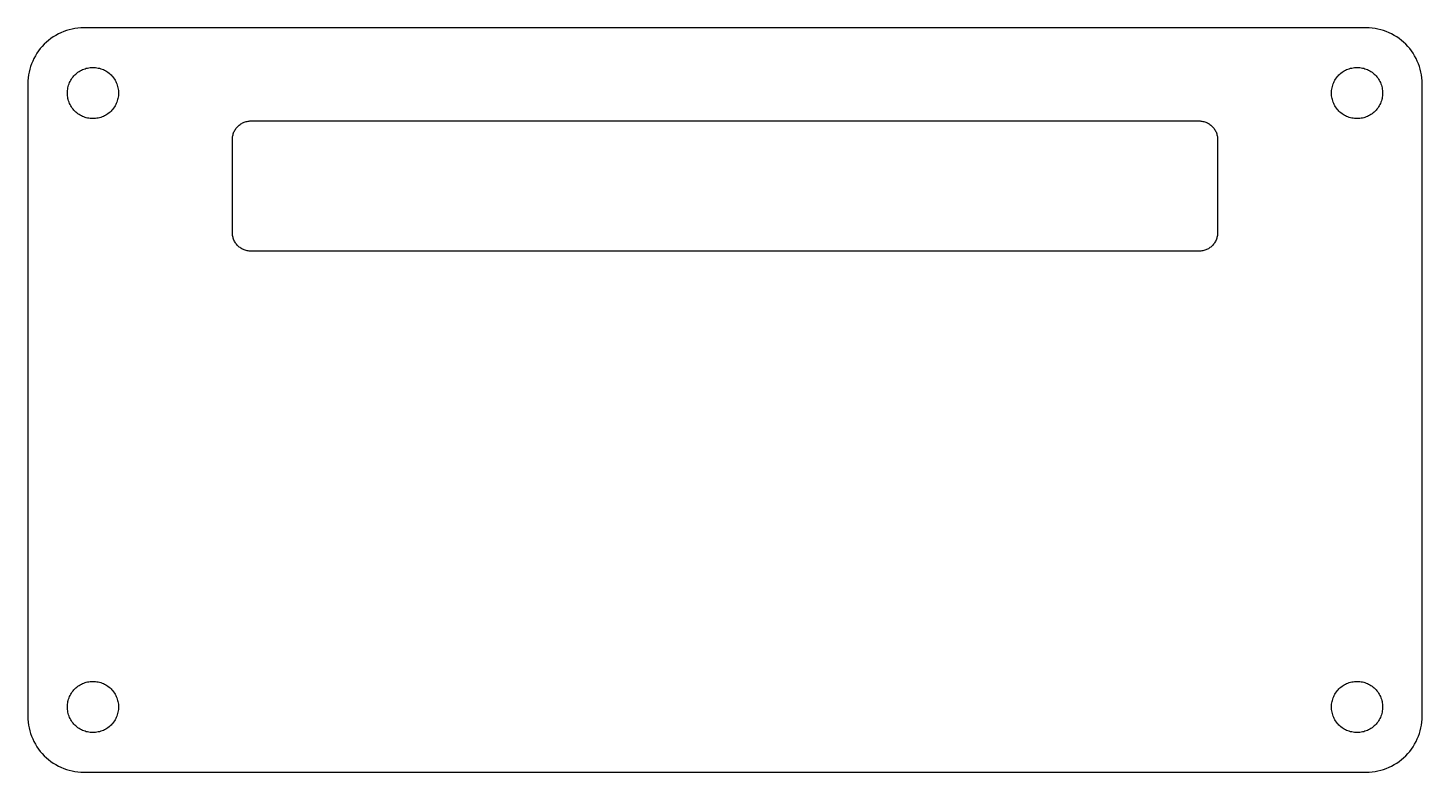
# Model space of a CAD drawing. Header units: metres. Extents: x -38 to 198, y -20 to 155.
# Drawn here: x 42.5 to 117.5, y -20 to 20 of the extents above; entities that cross this region are included whole.
import ezdxf

# ---------------------------------------------------------------- set-up
doc = ezdxf.new("R2010")
doc.units = ezdxf.units.M

msp = doc.modelspace()

# ---------------------------------------------------------------- linework, layer by layer
for p, q in [((43.8661, 19.516), (43.7366, 19.427)), ((44, 19.5981), (43.8661, 19.516)), ((44.138, 19.673), (44, 19.5981)), ((44.2798, 19.7406), (44.138, 19.673)), ((44.4249, 19.8007), (44.2798, 19.7406)), ((44.573, 19.8532), (44.4249, 19.8007)), ((44.7236, 19.8978), (44.573, 19.8532)), ((44.8763, 19.9344), (44.7236, 19.8978)), ((45.0307, 19.9631), (44.8763, 19.9344)), ((45.1864, 19.9836), (45.0307, 19.9631)), ((45.343, 19.9959), (45.1864, 19.9836)), ((45.5, 20), (45.343, 19.9959)), ((114.5, 20), (45.5, 20)), ((114.657, 19.9959), (114.5, 20)), ((114.814, 19.9836), (114.657, 19.9959)), ((114.969, 19.9631), (114.814, 19.9836)), ((115.124, 19.9344), (114.969, 19.9631)), ((115.276, 19.8978), (115.124, 19.9344)), ((115.427, 19.8532), (115.276, 19.8978)), ((115.575, 19.8007), (115.427, 19.8532)), ((115.72, 19.7406), (115.575, 19.8007)), ((115.862, 19.673), (115.72, 19.7406)), ((116, 19.5981), (115.862, 19.673)), ((116.134, 19.516), (116, 19.5981)), ((116.263, 19.427), (116.134, 19.516)), ((43.073, 18.7634), (42.984, 18.6339)), ((43.1686, 18.888), (43.073, 18.7634)), ((43.2706, 19.0074), (43.1686, 18.888)), ((43.3787, 19.1213), (43.2706, 19.0074)), ((43.4926, 19.2294), (43.3787, 19.1213)), ((43.612, 19.3314), (43.4926, 19.2294)), ((43.7366, 19.427), (43.612, 19.3314)), ((116.388, 19.3314), (116.263, 19.427)), ((116.507, 19.2294), (116.388, 19.3314)), ((116.621, 19.1213), (116.507, 19.2294)), ((116.729, 19.0074), (116.621, 19.1213)), ((116.831, 18.888), (116.729, 19.0074)), ((116.927, 18.7634), (116.831, 18.888)), ((117.016, 18.6339), (116.927, 18.7634)), ((42.6993, 18.0751), (42.6468, 17.927)), ((42.7594, 18.2202), (42.6993, 18.0751)), ((42.827, 18.362), (42.7594, 18.2202)), ((42.9019, 18.5), (42.827, 18.362)), ((42.984, 18.6339), (42.9019, 18.5)), ((117.098, 18.5), (117.016, 18.6339)), ((117.173, 18.362), (117.098, 18.5)), ((117.241, 18.2202), (117.173, 18.362)), ((117.301, 18.0751), (117.241, 18.2202)), ((117.353, 17.927), (117.301, 18.0751)), ((42.5164, 17.3136), (42.5041, 17.157)), ((42.5369, 17.4693), (42.5164, 17.3136)), ((42.5656, 17.6237), (42.5369, 17.4693)), ((42.6022, 17.7764), (42.5656, 17.6237)), ((42.6468, 17.927), (42.6022, 17.7764)), ((44.8468, 17.2489), (44.8876, 17.3082)), ((44.8876, 17.3082), (44.9314, 17.3653)), ((44.9314, 17.3653), (44.9782, 17.42)), ((44.9782, 17.42), (45.0277, 17.4723)), ((45.0277, 17.4723), (45.08, 17.5218)), ((45.08, 17.5218), (45.1347, 17.5686)), ((45.1347, 17.5686), (45.1918, 17.6124)), ((45.1918, 17.6124), (45.2511, 17.6532)), ((45.2511, 17.6532), (45.3125, 17.6908)), ((45.3125, 17.6908), (45.3758, 17.7251)), ((45.3758, 17.7251), (45.4408, 17.7561)), ((45.4408, 17.7561), (45.5072, 17.7837)), ((45.5072, 17.7837), (45.5751, 17.8077)), ((45.5751, 17.8077), (45.6441, 17.8281)), ((45.6441, 17.8281), (45.7141, 17.8449)), ((45.7141, 17.8449), (45.7849, 17.8581)), ((45.7849, 17.8581), (45.8563, 17.8675)), ((45.8563, 17.8675), (45.928, 17.8731)), ((45.928, 17.8731), (46, 17.875)), ((46, 17.875), (46.072, 17.8731)), ((46.072, 17.8731), (46.1437, 17.8675)), ((46.1437, 17.8675), (46.2151, 17.8581)), ((46.2151, 17.8581), (46.2859, 17.8449)), ((46.2859, 17.8449), (46.3559, 17.8281)), ((46.3559, 17.8281), (46.4249, 17.8077)), ((46.4249, 17.8077), (46.4928, 17.7837)), ((46.4928, 17.7837), (46.5593, 17.7561)), ((46.5593, 17.7561), (46.6242, 17.7251)), ((46.6242, 17.7251), (46.6875, 17.6908)), ((46.6875, 17.6908), (46.7489, 17.6532)), ((46.7489, 17.6532), (46.8082, 17.6124)), ((46.8082, 17.6124), (46.8653, 17.5686)), ((46.8653, 17.5686), (46.9201, 17.5218)), ((46.9201, 17.5218), (46.9723, 17.4723)), ((46.9723, 17.4723), (47.0218, 17.42)), ((47.0218, 17.42), (47.0686, 17.3653)), ((47.0686, 17.3653), (47.1124, 17.3082)), ((47.1124, 17.3082), (47.1532, 17.2489)), ((112.847, 17.2489), (112.888, 17.3082)), ((112.888, 17.3082), (112.931, 17.3653)), ((112.931, 17.3653), (112.978, 17.42)), ((112.978, 17.42), (113.028, 17.4723)), ((113.028, 17.4723), (113.08, 17.5218)), ((113.08, 17.5218), (113.135, 17.5686)), ((113.135, 17.5686), (113.192, 17.6124)), ((113.192, 17.6124), (113.251, 17.6532)), ((113.251, 17.6532), (113.312, 17.6908)), ((113.312, 17.6908), (113.376, 17.7251)), ((113.376, 17.7251), (113.441, 17.7561)), ((113.441, 17.7561), (113.507, 17.7837)), ((113.507, 17.7837), (113.575, 17.8077)), ((113.575, 17.8077), (113.644, 17.8281)), ((113.644, 17.8281), (113.714, 17.8449)), ((113.714, 17.8449), (113.785, 17.8581)), ((113.785, 17.8581), (113.856, 17.8675)), ((113.856, 17.8675), (113.928, 17.8731)), ((113.928, 17.8731), (114, 17.875)), ((114, 17.875), (114.072, 17.8731)), ((114.072, 17.8731), (114.144, 17.8675)), ((114.144, 17.8675), (114.215, 17.8581)), ((114.215, 17.8581), (114.286, 17.8449)), ((114.286, 17.8449), (114.356, 17.8281)), ((114.356, 17.8281), (114.425, 17.8077)), ((114.425, 17.8077), (114.493, 17.7837)), ((114.493, 17.7837), (114.559, 17.7561)), ((114.559, 17.7561), (114.624, 17.7251)), ((114.624, 17.7251), (114.688, 17.6908)), ((114.688, 17.6908), (114.749, 17.6532)), ((114.749, 17.6532), (114.808, 17.6124)), ((114.808, 17.6124), (114.865, 17.5686)), ((114.865, 17.5686), (114.92, 17.5218)), ((114.92, 17.5218), (114.972, 17.4723)), ((114.972, 17.4723), (115.022, 17.42)), ((115.022, 17.42), (115.069, 17.3653)), ((115.069, 17.3653), (115.112, 17.3082)), ((115.112, 17.3082), (115.153, 17.2489)), ((117.398, 17.7764), (117.353, 17.927)), ((117.434, 17.6237), (117.398, 17.7764)), ((117.463, 17.4693), (117.434, 17.6237)), ((117.484, 17.3136), (117.463, 17.4693)), ((117.496, 17.157), (117.484, 17.3136)), ((42.5041, 17.157), (42.5, 17)), ((42.5, 17), (42.5, -17)), ((44.625, 16.5), (44.6269, 16.572)), ((44.6269, 16.428), (44.625, 16.5)), ((44.6269, 16.572), (44.6325, 16.6437)), ((44.6325, 16.6437), (44.6419, 16.7151)), ((44.6419, 16.7151), (44.6551, 16.7859)), ((44.6551, 16.7859), (44.6719, 16.8559)), ((44.6719, 16.8559), (44.6923, 16.9249)), ((44.6923, 16.9249), (44.7163, 16.9928)), ((44.7163, 16.9928), (44.7439, 17.0592)), ((44.7439, 17.0592), (44.7749, 17.1242)), ((44.7749, 17.1242), (44.8092, 17.1875)), ((44.8092, 17.1875), (44.8468, 17.2489)), ((47.1532, 17.2489), (47.1908, 17.1875)), ((47.1908, 17.1875), (47.2251, 17.1242)), ((47.2251, 17.1242), (47.2561, 17.0592)), ((47.2561, 17.0592), (47.2837, 16.9928)), ((47.2837, 16.9928), (47.3077, 16.9249)), ((47.3077, 16.9249), (47.3282, 16.8559)), ((47.3282, 16.8559), (47.345, 16.7859)), ((47.345, 16.7859), (47.3581, 16.7151)), ((47.3581, 16.7151), (47.3675, 16.6437)), ((47.3675, 16.6437), (47.3731, 16.572)), ((47.3731, 16.572), (47.375, 16.5)), ((47.375, 16.5), (47.3731, 16.428)), ((112.625, 16.5), (112.627, 16.572)), ((112.627, 16.428), (112.625, 16.5)), ((112.627, 16.572), (112.633, 16.6437)), ((112.633, 16.6437), (112.642, 16.7151)), ((112.642, 16.7151), (112.655, 16.7859)), ((112.655, 16.7859), (112.672, 16.8559)), ((112.672, 16.8559), (112.692, 16.9249)), ((112.692, 16.9249), (112.716, 16.9928)), ((112.716, 16.9928), (112.744, 17.0592)), ((112.744, 17.0592), (112.775, 17.1242)), ((112.775, 17.1242), (112.809, 17.1875)), ((112.809, 17.1875), (112.847, 17.2489)), ((115.153, 17.2489), (115.191, 17.1875)), ((115.191, 17.1875), (115.225, 17.1242)), ((115.225, 17.1242), (115.256, 17.0592)), ((115.256, 17.0592), (115.284, 16.9928)), ((115.284, 16.9928), (115.308, 16.9249)), ((115.308, 16.9249), (115.328, 16.8559)), ((115.328, 16.8559), (115.345, 16.7859)), ((115.345, 16.7859), (115.358, 16.7151)), ((115.358, 16.7151), (115.367, 16.6437)), ((115.367, 16.6437), (115.373, 16.572)), ((115.373, 16.572), (115.375, 16.5)), ((115.375, 16.5), (115.373, 16.428)), ((117.5, 17), (117.496, 17.157)), ((117.5, -17), (117.5, 17)), ((44.6325, 16.3563), (44.6269, 16.428)), ((44.6419, 16.2849), (44.6325, 16.3563)), ((44.6551, 16.2141), (44.6419, 16.2849)), ((44.6719, 16.1441), (44.6551, 16.2141)), ((44.6923, 16.0751), (44.6719, 16.1441)), ((44.7163, 16.0072), (44.6923, 16.0751)), ((44.7439, 15.9407), (44.7163, 16.0072)), ((44.7749, 15.8758), (44.7439, 15.9407)), ((44.8092, 15.8125), (44.7749, 15.8758)), ((44.8468, 15.7511), (44.8092, 15.8125)), ((44.8876, 15.6918), (44.8468, 15.7511)), ((47.1532, 15.7511), (47.1124, 15.6918)), ((47.1908, 15.8125), (47.1532, 15.7511)), ((47.2251, 15.8758), (47.1908, 15.8125)), ((47.2561, 15.9407), (47.2251, 15.8758)), ((47.2837, 16.0072), (47.2561, 15.9407)), ((47.3077, 16.0751), (47.2837, 16.0072)), ((47.3282, 16.1441), (47.3077, 16.0751)), ((47.345, 16.2141), (47.3282, 16.1441)), ((47.3581, 16.2849), (47.345, 16.2141)), ((47.3675, 16.3563), (47.3581, 16.2849)), ((47.3731, 16.428), (47.3675, 16.3563)), ((112.633, 16.3563), (112.627, 16.428)), ((112.642, 16.2849), (112.633, 16.3563)), ((112.655, 16.2141), (112.642, 16.2849)), ((112.672, 16.1441), (112.655, 16.2141)), ((112.692, 16.0751), (112.672, 16.1441)), ((112.716, 16.0072), (112.692, 16.0751)), ((112.744, 15.9407), (112.716, 16.0072)), ((112.775, 15.8758), (112.744, 15.9407)), ((112.809, 15.8125), (112.775, 15.8758)), ((112.847, 15.7511), (112.809, 15.8125)), ((112.888, 15.6918), (112.847, 15.7511)), ((115.153, 15.7511), (115.112, 15.6918)), ((115.191, 15.8125), (115.153, 15.7511)), ((115.225, 15.8758), (115.191, 15.8125)), ((115.256, 15.9407), (115.225, 15.8758)), ((115.284, 16.0072), (115.256, 15.9407)), ((115.308, 16.0751), (115.284, 16.0072)), ((115.328, 16.1441), (115.308, 16.0751)), ((115.345, 16.2141), (115.328, 16.1441)), ((115.358, 16.2849), (115.345, 16.2141)), ((115.367, 16.3563), (115.358, 16.2849)), ((115.373, 16.428), (115.367, 16.3563)), ((44.9314, 15.6347), (44.8876, 15.6918)), ((44.9782, 15.5799), (44.9314, 15.6347)), ((45.0277, 15.5277), (44.9782, 15.5799)), ((45.08, 15.4782), (45.0277, 15.5277)), ((45.1347, 15.4314), (45.08, 15.4782)), ((45.1918, 15.3876), (45.1347, 15.4314)), ((45.2511, 15.3468), (45.1918, 15.3876)), ((45.3125, 15.3092), (45.2511, 15.3468)), ((45.3758, 15.2749), (45.3125, 15.3092)), ((45.4408, 15.2439), (45.3758, 15.2749)), ((45.5072, 15.2163), (45.4408, 15.2439)), ((45.5751, 15.1923), (45.5072, 15.2163)), ((45.6441, 15.1718), (45.5751, 15.1923)), ((45.7141, 15.155), (45.6441, 15.1718)), ((45.7849, 15.1419), (45.7141, 15.155)), ((45.8563, 15.1325), (45.7849, 15.1419)), ((45.928, 15.1269), (45.8563, 15.1325)), ((46, 15.125), (45.928, 15.1269)), ((46.072, 15.1269), (46, 15.125)), ((46.1437, 15.1325), (46.072, 15.1269)), ((46.2151, 15.1419), (46.1437, 15.1325)), ((46.2859, 15.155), (46.2151, 15.1419)), ((46.3559, 15.1718), (46.2859, 15.155)), ((46.4249, 15.1923), (46.3559, 15.1718)), ((46.4928, 15.2163), (46.4249, 15.1923)), ((46.5593, 15.2439), (46.4928, 15.2163)), ((46.6242, 15.2749), (46.5593, 15.2439)), ((46.6875, 15.3092), (46.6242, 15.2749)), ((46.7489, 15.3468), (46.6875, 15.3092)), ((46.8082, 15.3876), (46.7489, 15.3468)), ((46.8653, 15.4314), (46.8082, 15.3876)), ((46.9201, 15.4782), (46.8653, 15.4314)), ((46.9723, 15.5277), (46.9201, 15.4782)), ((47.0218, 15.5799), (46.9723, 15.5277)), ((47.0686, 15.6347), (47.0218, 15.5799)), ((47.1124, 15.6918), (47.0686, 15.6347)), ((54.4477, 14.9986), (54.5, 15)), ((54.5, 15), (105.5, 15)), ((105.5, 15), (105.552, 14.9986)), ((112.931, 15.6347), (112.888, 15.6918)), ((112.978, 15.5799), (112.931, 15.6347)), ((113.028, 15.5277), (112.978, 15.5799)), ((113.08, 15.4782), (113.028, 15.5277)), ((113.135, 15.4314), (113.08, 15.4782)), ((113.192, 15.3876), (113.135, 15.4314)), ((113.251, 15.3468), (113.192, 15.3876)), ((113.312, 15.3092), (113.251, 15.3468)), ((113.376, 15.2749), (113.312, 15.3092)), ((113.441, 15.2439), (113.376, 15.2749)), ((113.507, 15.2163), (113.441, 15.2439)), ((113.575, 15.1923), (113.507, 15.2163)), ((113.644, 15.1718), (113.575, 15.1923)), ((113.714, 15.155), (113.644, 15.1718)), ((113.785, 15.1419), (113.714, 15.155)), ((113.856, 15.1325), (113.785, 15.1419)), ((113.928, 15.1269), (113.856, 15.1325)), ((114, 15.125), (113.928, 15.1269)), ((114.072, 15.1269), (114, 15.125)), ((114.144, 15.1325), (114.072, 15.1269)), ((114.215, 15.1419), (114.144, 15.1325)), ((114.286, 15.155), (114.215, 15.1419)), ((114.356, 15.1718), (114.286, 15.155)), ((114.425, 15.1923), (114.356, 15.1718)), ((114.493, 15.2163), (114.425, 15.1923)), ((114.559, 15.2439), (114.493, 15.2163)), ((114.624, 15.2749), (114.559, 15.2439)), ((114.688, 15.3092), (114.624, 15.2749)), ((114.749, 15.3468), (114.688, 15.3092)), ((114.808, 15.3876), (114.749, 15.3468)), ((114.865, 15.4314), (114.808, 15.3876)), ((114.92, 15.4782), (114.865, 15.4314)), ((114.972, 15.5277), (114.92, 15.4782)), ((115.022, 15.5799), (114.972, 15.5277)), ((115.069, 15.6347), (115.022, 15.5799)), ((115.112, 15.6918), (115.069, 15.6347)), ((53.5219, 14.2079), (53.5341, 14.2588)), ((53.5341, 14.2588), (53.549, 14.309)), ((53.549, 14.309), (53.5664, 14.3584)), ((53.5664, 14.3584), (53.5865, 14.4067)), ((53.5865, 14.4067), (53.609, 14.454)), ((53.609, 14.454), (53.634, 14.5)), ((53.634, 14.5), (53.6613, 14.5446)), ((53.6613, 14.5446), (53.691, 14.5878)), ((53.691, 14.5878), (53.7229, 14.6293)), ((53.7229, 14.6293), (53.7569, 14.6691)), ((53.7569, 14.6691), (53.7929, 14.7071)), ((53.7929, 14.7071), (53.8309, 14.7431)), ((53.8309, 14.7431), (53.8707, 14.7771)), ((53.8707, 14.7771), (53.9122, 14.809)), ((53.9122, 14.809), (53.9554, 14.8387)), ((53.9554, 14.8387), (54, 14.866)), ((54, 14.866), (54.046, 14.891)), ((54.046, 14.891), (54.0933, 14.9135)), ((54.0933, 14.9135), (54.1416, 14.9336)), ((54.1416, 14.9336), (54.191, 14.951)), ((54.191, 14.951), (54.2412, 14.9659)), ((54.2412, 14.9659), (54.2921, 14.9781)), ((54.2921, 14.9781), (54.3436, 14.9877)), ((54.3436, 14.9877), (54.3955, 14.9945)), ((54.3955, 14.9945), (54.4477, 14.9986)), ((105.552, 14.9986), (105.605, 14.9945)), ((105.605, 14.9945), (105.656, 14.9877)), ((105.656, 14.9877), (105.708, 14.9781)), ((105.708, 14.9781), (105.759, 14.9659)), ((105.759, 14.9659), (105.809, 14.951)), ((105.809, 14.951), (105.858, 14.9336)), ((105.858, 14.9336), (105.907, 14.9135)), ((105.907, 14.9135), (105.954, 14.891)), ((105.954, 14.891), (106, 14.866)), ((106, 14.866), (106.045, 14.8387)), ((106.045, 14.8387), (106.088, 14.809)), ((106.088, 14.809), (106.129, 14.7771)), ((106.129, 14.7771), (106.169, 14.7431)), ((106.169, 14.7431), (106.207, 14.7071)), ((106.207, 14.7071), (106.243, 14.6691)), ((106.243, 14.6691), (106.277, 14.6293)), ((106.277, 14.6293), (106.309, 14.5878)), ((106.309, 14.5878), (106.339, 14.5446)), ((106.339, 14.5446), (106.366, 14.5)), ((106.366, 14.5), (106.391, 14.454)), ((106.391, 14.454), (106.414, 14.4067)), ((106.414, 14.4067), (106.434, 14.3584)), ((106.434, 14.3584), (106.451, 14.309)), ((106.451, 14.309), (106.466, 14.2588)), ((106.466, 14.2588), (106.478, 14.2079)), ((53.5, 14), (53.5014, 14.0523)), ((53.5, 9), (53.5, 14)), ((53.5014, 14.0523), (53.5055, 14.1045)), ((53.5055, 14.1045), (53.5123, 14.1564)), ((53.5123, 14.1564), (53.5219, 14.2079)), ((106.478, 14.2079), (106.488, 14.1564)), ((106.488, 14.1564), (106.495, 14.1045)), ((106.495, 14.1045), (106.499, 14.0523)), ((106.499, 14.0523), (106.5, 14)), ((106.5, 14), (106.5, 9)), ((53.5014, 8.9477), (53.5, 9)), ((106.5, 9), (106.499, 8.9477)), ((53.5055, 8.8955), (53.5014, 8.9477)), ((53.5123, 8.8436), (53.5055, 8.8955)), ((53.5219, 8.7921), (53.5123, 8.8436)), ((53.5341, 8.7412), (53.5219, 8.7921)), ((53.549, 8.691), (53.5341, 8.7412)), ((53.5664, 8.6416), (53.549, 8.691)), ((53.5865, 8.5933), (53.5664, 8.6416)), ((53.609, 8.546), (53.5865, 8.5933)), ((53.634, 8.5), (53.609, 8.546)), ((53.6613, 8.4554), (53.634, 8.5)), ((53.691, 8.4122), (53.6613, 8.4554)), ((53.7229, 8.3707), (53.691, 8.4122)), ((53.7569, 8.3309), (53.7229, 8.3707)), ((53.7929, 8.2929), (53.7569, 8.3309)), ((53.8309, 8.2569), (53.7929, 8.2929)), ((53.8707, 8.2228), (53.8309, 8.2569)), ((106.169, 8.2569), (106.129, 8.2228)), ((106.207, 8.2929), (106.169, 8.2569)), ((106.243, 8.3309), (106.207, 8.2929)), ((106.277, 8.3707), (106.243, 8.3309)), ((106.309, 8.4122), (106.277, 8.3707)), ((106.339, 8.4554), (106.309, 8.4122)), ((106.366, 8.5), (106.339, 8.4554)), ((106.391, 8.546), (106.366, 8.5)), ((106.414, 8.5933), (106.391, 8.546)), ((106.434, 8.6416), (106.414, 8.5933)), ((106.451, 8.691), (106.434, 8.6416)), ((106.466, 8.7412), (106.451, 8.691)), ((106.478, 8.7921), (106.466, 8.7412)), ((106.488, 8.8436), (106.478, 8.7921)), ((106.495, 8.8955), (106.488, 8.8436)), ((106.499, 8.9477), (106.495, 8.8955)), ((53.9122, 8.191), (53.8707, 8.2228)), ((53.9554, 8.1613), (53.9122, 8.191)), ((54, 8.134), (53.9554, 8.1613)), ((54.046, 8.109), (54, 8.134)), ((54.0933, 8.0865), (54.046, 8.109)), ((54.1416, 8.0664), (54.0933, 8.0865)), ((54.191, 8.0489), (54.1416, 8.0664)), ((54.2412, 8.0341), (54.191, 8.0489)), ((54.2921, 8.0219), (54.2412, 8.0341)), ((54.3436, 8.0123), (54.2921, 8.0219)), ((54.3955, 8.0055), (54.3436, 8.0123)), ((54.4477, 8.0014), (54.3955, 8.0055)), ((54.5, 8), (54.4477, 8.0014)), ((105.5, 8), (54.5, 8)), ((105.552, 8.0014), (105.5, 8)), ((105.605, 8.0055), (105.552, 8.0014)), ((105.656, 8.0123), (105.605, 8.0055)), ((105.708, 8.0219), (105.656, 8.0123)), ((105.759, 8.0341), (105.708, 8.0219)), ((105.809, 8.0489), (105.759, 8.0341)), ((105.858, 8.0664), (105.809, 8.0489)), ((105.907, 8.0865), (105.858, 8.0664)), ((105.954, 8.109), (105.907, 8.0865)), ((106, 8.134), (105.954, 8.109)), ((106.045, 8.1613), (106, 8.134)), ((106.088, 8.191), (106.045, 8.1613)), ((106.129, 8.2228), (106.088, 8.191)), ((44.8468, -15.7511), (44.8876, -15.6918)), ((44.8876, -15.6918), (44.9314, -15.6347)), ((44.9314, -15.6347), (44.9782, -15.5799)), ((44.9782, -15.5799), (45.0277, -15.5277)), ((45.0277, -15.5277), (45.08, -15.4782)), ((45.08, -15.4782), (45.1347, -15.4314)), ((45.1347, -15.4314), (45.1918, -15.3876)), ((45.1918, -15.3876), (45.2511, -15.3468)), ((45.2511, -15.3468), (45.3125, -15.3092)), ((45.3125, -15.3092), (45.3758, -15.2749)), ((45.3758, -15.2749), (45.4408, -15.2439)), ((45.4408, -15.2439), (45.5072, -15.2163)), ((45.5072, -15.2163), (45.5751, -15.1923)), ((45.5751, -15.1923), (45.6441, -15.1718)), ((45.6441, -15.1718), (45.7141, -15.155)), ((45.7141, -15.155), (45.7849, -15.1419)), ((45.7849, -15.1419), (45.8563, -15.1325)), ((45.8563, -15.1325), (45.928, -15.1269)), ((45.928, -15.1269), (46, -15.125)), ((46, -15.125), (46.072, -15.1269)), ((46.072, -15.1269), (46.1437, -15.1325)), ((46.1437, -15.1325), (46.2151, -15.1419)), ((46.2151, -15.1419), (46.2859, -15.155)), ((46.2859, -15.155), (46.3559, -15.1718)), ((46.3559, -15.1718), (46.4249, -15.1923)), ((46.4249, -15.1923), (46.4928, -15.2163)), ((46.4928, -15.2163), (46.5593, -15.2439)), ((46.5593, -15.2439), (46.6242, -15.2749)), ((46.6242, -15.2749), (46.6875, -15.3092)), ((46.6875, -15.3092), (46.7489, -15.3468)), ((46.7489, -15.3468), (46.8082, -15.3876)), ((46.8082, -15.3876), (46.8653, -15.4314)), ((46.8653, -15.4314), (46.9201, -15.4782)), ((46.9201, -15.4782), (46.9723, -15.5277)), ((46.9723, -15.5277), (47.0218, -15.5799)), ((47.0218, -15.5799), (47.0686, -15.6347)), ((47.0686, -15.6347), (47.1124, -15.6918)), ((47.1124, -15.6918), (47.1532, -15.7511)), ((112.847, -15.7511), (112.888, -15.6918)), ((112.888, -15.6918), (112.931, -15.6347)), ((112.931, -15.6347), (112.978, -15.5799)), ((112.978, -15.5799), (113.028, -15.5277)), ((113.028, -15.5277), (113.08, -15.4782)), ((113.08, -15.4782), (113.135, -15.4314)), ((113.135, -15.4314), (113.192, -15.3876)), ((113.192, -15.3876), (113.251, -15.3468)), ((113.251, -15.3468), (113.312, -15.3092)), ((113.312, -15.3092), (113.376, -15.2749)), ((113.376, -15.2749), (113.441, -15.2439)), ((113.441, -15.2439), (113.507, -15.2163)), ((113.507, -15.2163), (113.575, -15.1923)), ((113.575, -15.1923), (113.644, -15.1718)), ((113.644, -15.1718), (113.714, -15.155)), ((113.714, -15.155), (113.785, -15.1419)), ((113.785, -15.1419), (113.856, -15.1325)), ((113.856, -15.1325), (113.928, -15.1269)), ((113.928, -15.1269), (114, -15.125)), ((114, -15.125), (114.072, -15.1269)), ((114.072, -15.1269), (114.144, -15.1325)), ((114.144, -15.1325), (114.215, -15.1419)), ((114.215, -15.1419), (114.286, -15.155)), ((114.286, -15.155), (114.356, -15.1718)), ((114.356, -15.1718), (114.425, -15.1923)), ((114.425, -15.1923), (114.493, -15.2163)), ((114.493, -15.2163), (114.559, -15.2439)), ((114.559, -15.2439), (114.624, -15.2749)), ((114.624, -15.2749), (114.688, -15.3092)), ((114.688, -15.3092), (114.749, -15.3468)), ((114.749, -15.3468), (114.808, -15.3876)), ((114.808, -15.3876), (114.865, -15.4314)), ((114.865, -15.4314), (114.92, -15.4782)), ((114.92, -15.4782), (114.972, -15.5277)), ((114.972, -15.5277), (115.022, -15.5799)), ((115.022, -15.5799), (115.069, -15.6347)), ((115.069, -15.6347), (115.112, -15.6918)), ((115.112, -15.6918), (115.153, -15.7511)), ((44.625, -16.5), (44.6269, -16.428)), ((44.6269, -16.572), (44.625, -16.5)), ((44.6269, -16.428), (44.6325, -16.3563)), ((44.6325, -16.3563), (44.6419, -16.2849)), ((44.6419, -16.2849), (44.6551, -16.2141)), ((44.6551, -16.2141), (44.6719, -16.1441)), ((44.6719, -16.1441), (44.6923, -16.0751)), ((44.6923, -16.0751), (44.7163, -16.0072)), ((44.7163, -16.0072), (44.7439, -15.9407)), ((44.7439, -15.9407), (44.7749, -15.8758)), ((44.7749, -15.8758), (44.8092, -15.8125)), ((44.8092, -15.8125), (44.8468, -15.7511)), ((47.1532, -15.7511), (47.1908, -15.8125)), ((47.1908, -15.8125), (47.2251, -15.8758)), ((47.2251, -15.8758), (47.2561, -15.9407)), ((47.2561, -15.9407), (47.2837, -16.0072)), ((47.2837, -16.0072), (47.3077, -16.0751)), ((47.3077, -16.0751), (47.3282, -16.1441)), ((47.3282, -16.1441), (47.345, -16.2141)), ((47.345, -16.2141), (47.3581, -16.2849)), ((47.3581, -16.2849), (47.3675, -16.3563)), ((47.3675, -16.3563), (47.3731, -16.428)), ((47.3731, -16.428), (47.375, -16.5)), ((47.375, -16.5), (47.3731, -16.572)), ((112.625, -16.5), (112.627, -16.428)), ((112.627, -16.572), (112.625, -16.5)), ((112.627, -16.428), (112.633, -16.3563)), ((112.633, -16.3563), (112.642, -16.2849)), ((112.642, -16.2849), (112.655, -16.2141)), ((112.655, -16.2141), (112.672, -16.1441)), ((112.672, -16.1441), (112.692, -16.0751)), ((112.692, -16.0751), (112.716, -16.0072)), ((112.716, -16.0072), (112.744, -15.9407)), ((112.744, -15.9407), (112.775, -15.8758)), ((112.775, -15.8758), (112.809, -15.8125)), ((112.809, -15.8125), (112.847, -15.7511)), ((115.153, -15.7511), (115.191, -15.8125)), ((115.191, -15.8125), (115.225, -15.8758)), ((115.225, -15.8758), (115.256, -15.9407)), ((115.256, -15.9407), (115.284, -16.0072)), ((115.284, -16.0072), (115.308, -16.0751)), ((115.308, -16.0751), (115.328, -16.1441)), ((115.328, -16.1441), (115.345, -16.2141)), ((115.345, -16.2141), (115.358, -16.2849)), ((115.358, -16.2849), (115.367, -16.3563)), ((115.367, -16.3563), (115.373, -16.428)), ((115.373, -16.428), (115.375, -16.5)), ((115.375, -16.5), (115.373, -16.572)), ((42.5, -17), (42.5041, -17.157)), ((42.5041, -17.157), (42.5164, -17.3136)), ((44.6325, -16.6437), (44.6269, -16.572)), ((44.6419, -16.7151), (44.6325, -16.6437)), ((44.6551, -16.7859), (44.6419, -16.7151)), ((44.6719, -16.8559), (44.6551, -16.7859)), ((44.6923, -16.9249), (44.6719, -16.8559)), ((44.7163, -16.9928), (44.6923, -16.9249)), ((44.7439, -17.0592), (44.7163, -16.9928)), ((44.7749, -17.1242), (44.7439, -17.0592)), ((44.8092, -17.1875), (44.7749, -17.1242)), ((44.8468, -17.2489), (44.8092, -17.1875)), ((44.8876, -17.3082), (44.8468, -17.2489)), ((47.1532, -17.2489), (47.1124, -17.3082)), ((47.1908, -17.1875), (47.1532, -17.2489)), ((47.2251, -17.1242), (47.1908, -17.1875)), ((47.2561, -17.0592), (47.2251, -17.1242)), ((47.2837, -16.9928), (47.2561, -17.0592)), ((47.3077, -16.9249), (47.2837, -16.9928)), ((47.3282, -16.8559), (47.3077, -16.9249)), ((47.345, -16.7859), (47.3282, -16.8559)), ((47.3581, -16.7151), (47.345, -16.7859)), ((47.3675, -16.6437), (47.3581, -16.7151)), ((47.3731, -16.572), (47.3675, -16.6437)), ((112.633, -16.6437), (112.627, -16.572)), ((112.642, -16.7151), (112.633, -16.6437)), ((112.655, -16.7859), (112.642, -16.7151)), ((112.672, -16.8559), (112.655, -16.7859)), ((112.692, -16.9249), (112.672, -16.8559)), ((112.716, -16.9928), (112.692, -16.9249)), ((112.744, -17.0592), (112.716, -16.9928)), ((112.775, -17.1242), (112.744, -17.0592)), ((112.809, -17.1875), (112.775, -17.1242)), ((112.847, -17.2489), (112.809, -17.1875)), ((112.888, -17.3082), (112.847, -17.2489)), ((115.153, -17.2489), (115.112, -17.3082)), ((115.191, -17.1875), (115.153, -17.2489)), ((115.225, -17.1242), (115.191, -17.1875)), ((115.256, -17.0592), (115.225, -17.1242)), ((115.284, -16.9928), (115.256, -17.0592)), ((115.308, -16.9249), (115.284, -16.9928)), ((115.328, -16.8559), (115.308, -16.9249)), ((115.345, -16.7859), (115.328, -16.8559)), ((115.358, -16.7151), (115.345, -16.7859)), ((115.367, -16.6437), (115.358, -16.7151)), ((115.373, -16.572), (115.367, -16.6437)), ((117.484, -17.3136), (117.496, -17.157)), ((117.496, -17.157), (117.5, -17)), ((42.5164, -17.3136), (42.5369, -17.4693)), ((42.5369, -17.4693), (42.5656, -17.6237)), ((42.5656, -17.6237), (42.6022, -17.7764)), ((42.6022, -17.7764), (42.6468, -17.927)), ((42.6468, -17.927), (42.6993, -18.0751)), ((44.9314, -17.3653), (44.8876, -17.3082)), ((44.9782, -17.42), (44.9314, -17.3653)), ((45.0277, -17.4723), (44.9782, -17.42)), ((45.08, -17.5218), (45.0277, -17.4723)), ((45.1347, -17.5686), (45.08, -17.5218)), ((45.1918, -17.6124), (45.1347, -17.5686)), ((45.2511, -17.6532), (45.1918, -17.6124)), ((45.3125, -17.6908), (45.2511, -17.6532)), ((45.3758, -17.7251), (45.3125, -17.6908)), ((45.4408, -17.7561), (45.3758, -17.7251)), ((45.5072, -17.7837), (45.4408, -17.7561)), ((45.5751, -17.8077), (45.5072, -17.7837)), ((45.6441, -17.8281), (45.5751, -17.8077)), ((45.7141, -17.8449), (45.6441, -17.8281)), ((45.7849, -17.8581), (45.7141, -17.8449)), ((45.8563, -17.8675), (45.7849, -17.8581)), ((45.928, -17.8731), (45.8563, -17.8675)), ((46, -17.875), (45.928, -17.8731)), ((46.072, -17.8731), (46, -17.875)), ((46.1437, -17.8675), (46.072, -17.8731)), ((46.2151, -17.8581), (46.1437, -17.8675)), ((46.2859, -17.8449), (46.2151, -17.8581)), ((46.3559, -17.8281), (46.2859, -17.8449)), ((46.4249, -17.8077), (46.3559, -17.8281)), ((46.4928, -17.7837), (46.4249, -17.8077)), ((46.5593, -17.7561), (46.4928, -17.7837)), ((46.6242, -17.7251), (46.5593, -17.7561)), ((46.6875, -17.6908), (46.6242, -17.7251)), ((46.7489, -17.6532), (46.6875, -17.6908)), ((46.8082, -17.6124), (46.7489, -17.6532)), ((46.8653, -17.5686), (46.8082, -17.6124)), ((46.9201, -17.5218), (46.8653, -17.5686)), ((46.9723, -17.4723), (46.9201, -17.5218)), ((47.0218, -17.42), (46.9723, -17.4723)), ((47.0686, -17.3653), (47.0218, -17.42)), ((47.1124, -17.3082), (47.0686, -17.3653)), ((112.931, -17.3653), (112.888, -17.3082)), ((112.978, -17.42), (112.931, -17.3653)), ((113.028, -17.4723), (112.978, -17.42)), ((113.08, -17.5218), (113.028, -17.4723)), ((113.135, -17.5686), (113.08, -17.5218)), ((113.192, -17.6124), (113.135, -17.5686)), ((113.251, -17.6532), (113.192, -17.6124)), ((113.312, -17.6908), (113.251, -17.6532)), ((113.376, -17.7251), (113.312, -17.6908)), ((113.441, -17.7561), (113.376, -17.7251)), ((113.507, -17.7837), (113.441, -17.7561)), ((113.575, -17.8077), (113.507, -17.7837)), ((113.644, -17.8281), (113.575, -17.8077)), ((113.714, -17.8449), (113.644, -17.8281)), ((113.785, -17.8581), (113.714, -17.8449)), ((113.856, -17.8675), (113.785, -17.8581)), ((113.928, -17.8731), (113.856, -17.8675)), ((114, -17.875), (113.928, -17.8731)), ((114.072, -17.8731), (114, -17.875)), ((114.144, -17.8675), (114.072, -17.8731)), ((114.215, -17.8581), (114.144, -17.8675)), ((114.286, -17.8449), (114.215, -17.8581)), ((114.356, -17.8281), (114.286, -17.8449)), ((114.425, -17.8077), (114.356, -17.8281)), ((114.493, -17.7837), (114.425, -17.8077)), ((114.559, -17.7561), (114.493, -17.7837)), ((114.624, -17.7251), (114.559, -17.7561)), ((114.688, -17.6908), (114.624, -17.7251)), ((114.749, -17.6532), (114.688, -17.6908)), ((114.808, -17.6124), (114.749, -17.6532)), ((114.865, -17.5686), (114.808, -17.6124)), ((114.92, -17.5218), (114.865, -17.5686)), ((114.972, -17.4723), (114.92, -17.5218)), ((115.022, -17.42), (114.972, -17.4723)), ((115.069, -17.3653), (115.022, -17.42)), ((115.112, -17.3082), (115.069, -17.3653)), ((117.301, -18.0751), (117.353, -17.927)), ((117.353, -17.927), (117.398, -17.7764)), ((117.398, -17.7764), (117.434, -17.6237)), ((117.434, -17.6237), (117.463, -17.4693)), ((117.463, -17.4693), (117.484, -17.3136)), ((42.6993, -18.0751), (42.7594, -18.2202)), ((42.7594, -18.2202), (42.827, -18.362)), ((42.827, -18.362), (42.9019, -18.5)), ((42.9019, -18.5), (42.984, -18.6339)), ((42.984, -18.6339), (43.073, -18.7634)), ((116.927, -18.7634), (117.016, -18.6339)), ((117.016, -18.6339), (117.098, -18.5)), ((117.098, -18.5), (117.173, -18.362)), ((117.173, -18.362), (117.241, -18.2202)), ((117.241, -18.2202), (117.301, -18.0751)), ((43.073, -18.7634), (43.1686, -18.888)), ((43.1686, -18.888), (43.2706, -19.0074)), ((43.2706, -19.0074), (43.3787, -19.1213)), ((43.3787, -19.1213), (43.4926, -19.2294)), ((43.4926, -19.2294), (43.612, -19.3314)), ((43.612, -19.3314), (43.7366, -19.427)), ((43.7366, -19.427), (43.8661, -19.516)), ((116.134, -19.516), (116.263, -19.427)), ((116.263, -19.427), (116.388, -19.3314)), ((116.388, -19.3314), (116.507, -19.2294)), ((116.507, -19.2294), (116.621, -19.1213)), ((116.621, -19.1213), (116.729, -19.0074)), ((116.729, -19.0074), (116.831, -18.888)), ((116.831, -18.888), (116.927, -18.7634)), ((43.8661, -19.516), (44, -19.5981)), ((44, -19.5981), (44.138, -19.673)), ((44.138, -19.673), (44.2798, -19.7406)), ((44.2798, -19.7406), (44.4249, -19.8007)), ((44.4249, -19.8007), (44.573, -19.8532)), ((44.573, -19.8532), (44.7236, -19.8978)), ((44.7236, -19.8978), (44.8763, -19.9344)), ((44.8763, -19.9344), (45.0307, -19.9631)), ((45.0307, -19.9631), (45.1864, -19.9836)), ((45.1864, -19.9836), (45.343, -19.9959)), ((45.343, -19.9959), (45.5, -20)), ((45.5, -20), (114.5, -20)), ((114.5, -20), (114.657, -19.9959)), ((114.657, -19.9959), (114.814, -19.9836)), ((114.814, -19.9836), (114.969, -19.9631)), ((114.969, -19.9631), (115.124, -19.9344)), ((115.124, -19.9344), (115.276, -19.8978)), ((115.276, -19.8978), (115.427, -19.8532)), ((115.427, -19.8532), (115.575, -19.8007)), ((115.575, -19.8007), (115.72, -19.7406)), ((115.72, -19.7406), (115.862, -19.673)), ((115.862, -19.673), (116, -19.5981)), ((116, -19.5981), (116.134, -19.516))]:
    msp.add_line(p, q)

doc.saveas('drawing.dxf')
